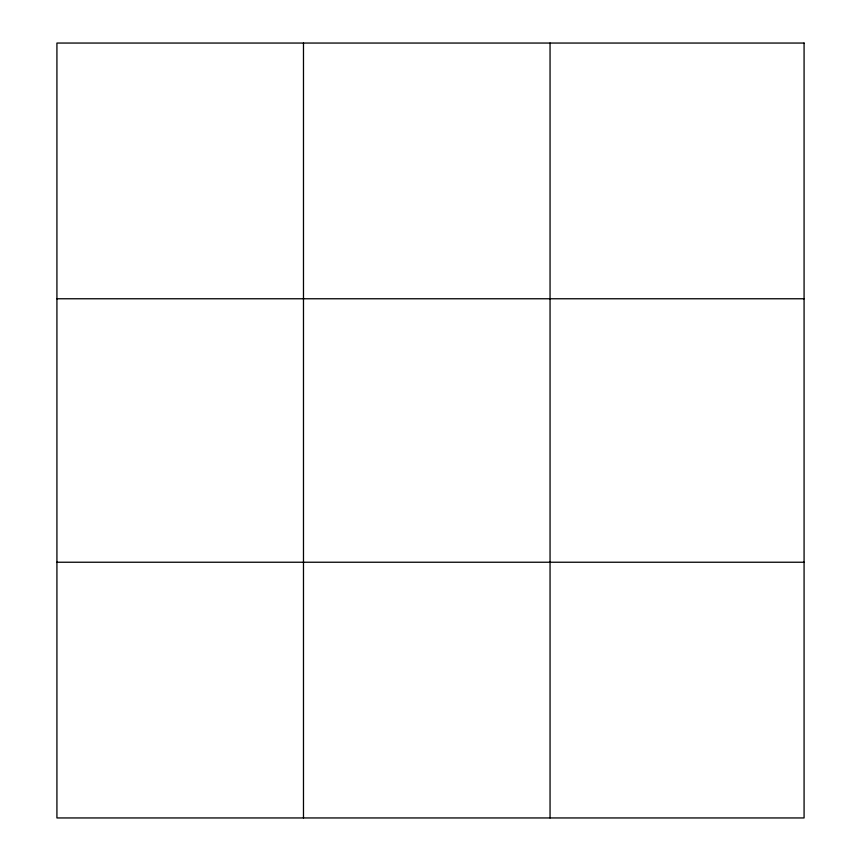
<?xml version="1.0" encoding="UTF-8"?>
<svg xmlns="http://www.w3.org/2000/svg" width="861" height="861" viewBox="0 0 861 861"><rect width="100%" height="100%" fill="white"/><g stroke="black" fill="none" stroke-linecap="round" stroke-linejoin="round"><path stroke-width="1.29" d="M303.481 43.05L303.481 817.95M550.05 43.05L550.05 817.95M56.923 298.767L804.077 298.767M56.923 562.233L804.077 562.233M804.077 43.05L804.077 817.95L56.923 817.95L56.923 43.05L804.077 43.05"/></g></svg>
